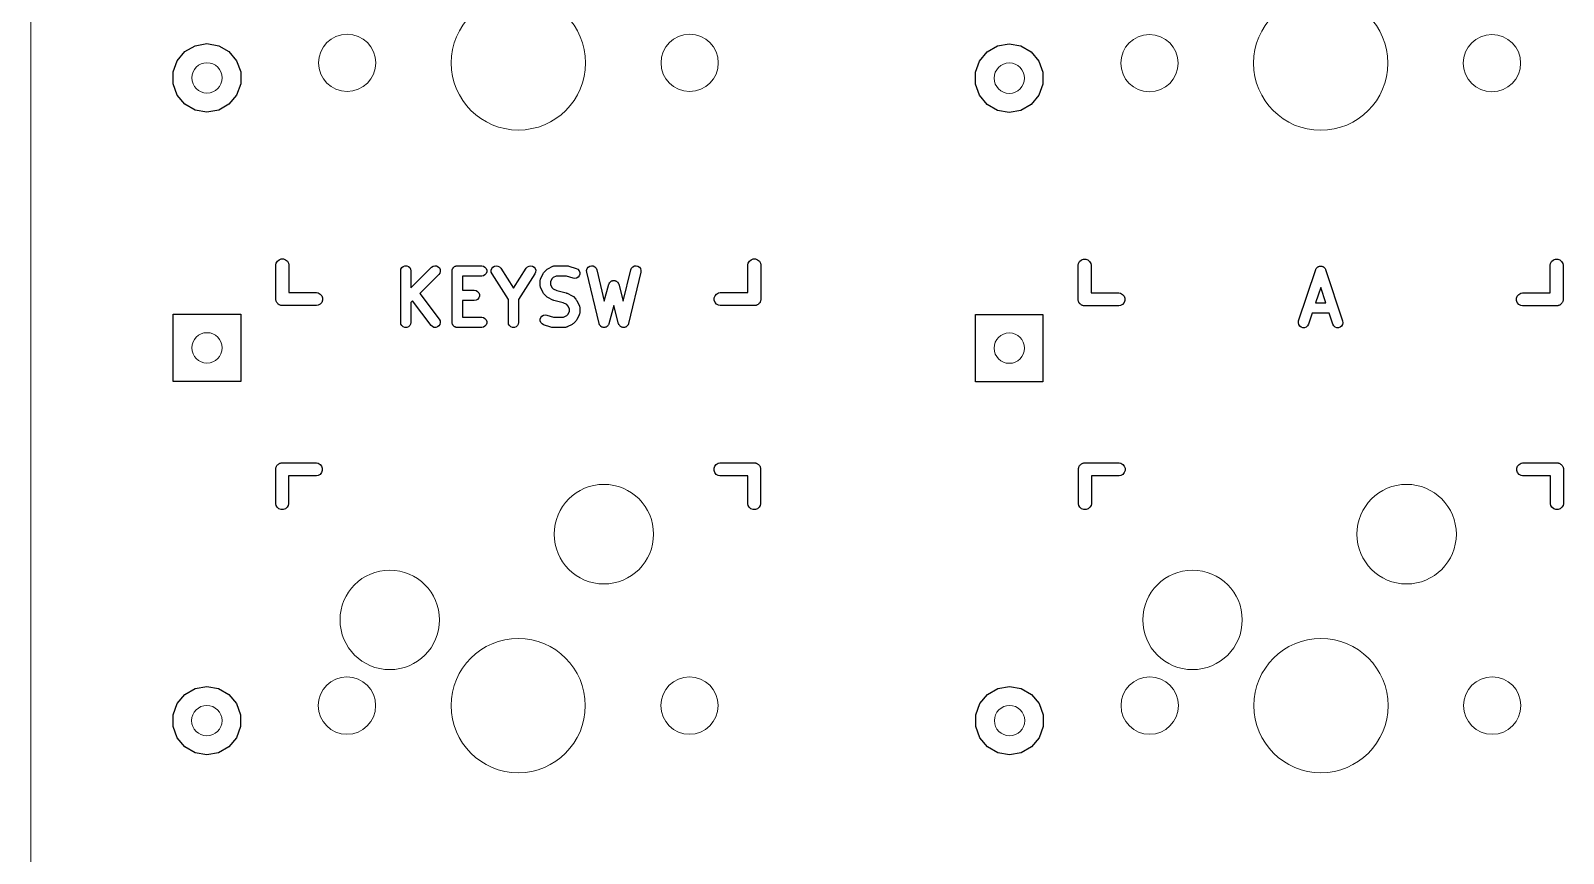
# Model space of a CAD drawing. Header units: millimetres. Extents: x 24 to 207, y 13 to 184.
# Drawn here: x 23.91 to 69.37, y 73.63 to 98.01 of the extents above; entities that cross this region are included whole.
import ezdxf

# ---------------------------------------------------------------- set-up
doc = ezdxf.new("R2010")
doc.units = ezdxf.units.MM
doc.header["$MEASUREMENT"] = 0
doc.layers.get('0').update_dxf_attribs({"lineweight": 0, "true_color": 0xf6921e})
doc.layers.add('PCB', color=7, linetype='Continuous', lineweight=0, true_color=0x38e42f)
doc.layers.add('Silk', color=142, linetype='Continuous')

# ---------------------------------------------------------------- blocks, each defined once
blk = doc.blocks.new('PCB')
at = {"color": 0}
blk.add_line((-38.161, 59.475), (-38.16, -60.55), dxfattribs=at)
for centre, radius in [((-23.695, -22.274), 1.99), ((0.102, -22.282), 1.99), ((-28.775, -22.274), 0.85), ((-18.615, -22.274), 0.85), ((-4.978, -22.282), 0.85), ((5.182, -22.282), 0.85), ((-32.931, -22.719), 0.45), ((-9.134, -22.727), 0.45), ((-32.931, -30.719), 0.45), ((-9.134, -30.727), 0.45), ((-21.16, -36.24), 1.475), ((2.65, -36.24), 1.475), ((-27.51, -38.78), 1.475), ((-3.7, -38.78), 1.475), ((-23.7, -41.32), 1.99), ((0.11, -41.32), 1.99), ((-28.78, -41.32), 0.85), ((-18.62, -41.32), 0.85), ((-4.97, -41.32), 0.85), ((5.19, -41.32), 0.85), ((-32.936, -41.765), 0.45), ((-9.126, -41.765), 0.45)]:
    blk.add_circle(centre, radius, dxfattribs=at)

msp = doc.modelspace()

# ---------------------------------------------------------------- linework, layer by layer
at = {"layer": 'Silk', "linetype": 'Continuous'}
for p, q in [((28.26, 97.121), (28.487, 97.391)), ((28.487, 97.391), (28.792, 97.567)), ((28.792, 97.567), (29.139, 97.629)), ((29.139, 97.629), (29.487, 97.567)), ((29.487, 97.567), (29.792, 97.391)), ((29.792, 97.391), (30.019, 97.121)), ((52.056, 97.113), (52.283, 97.383)), ((52.283, 97.383), (52.588, 97.559)), ((52.588, 97.559), (52.936, 97.62)), ((52.936, 97.62), (53.283, 97.559)), ((53.283, 97.559), (53.588, 97.383)), ((53.588, 97.383), (53.815, 97.113)), ((28.139, 96.789), (28.26, 97.121)), ((30.019, 97.121), (30.139, 96.789)), ((51.936, 96.781), (52.056, 97.113)), ((53.815, 97.113), (53.936, 96.781)), ((28.139, 96.437), (28.139, 96.789)), ((28.26, 96.105), (28.139, 96.437)), ((30.139, 96.437), (30.019, 96.105)), ((30.139, 96.789), (30.139, 96.437)), ((51.936, 96.429), (51.936, 96.781)), ((52.056, 96.097), (51.936, 96.429)), ((53.936, 96.429), (53.815, 96.097)), ((53.936, 96.781), (53.936, 96.429)), ((28.487, 95.835), (28.26, 96.105)), ((30.019, 96.105), (29.792, 95.835)), ((52.283, 95.827), (52.056, 96.097)), ((53.815, 96.097), (53.588, 95.827)), ((28.792, 95.659), (28.487, 95.835)), ((29.139, 95.598), (28.792, 95.659)), ((29.487, 95.659), (29.139, 95.598)), ((29.792, 95.835), (29.487, 95.659)), ((52.588, 95.651), (52.283, 95.827)), ((52.936, 95.59), (52.588, 95.651)), ((53.283, 95.651), (52.936, 95.59)), ((53.588, 95.827), (53.283, 95.651)), ((31.185, 91.075), (31.194, 91.124)), ((31.185, 90.092), (31.185, 91.075)), ((31.194, 91.124), (31.227, 91.182)), ((31.227, 91.182), (31.279, 91.226)), ((31.279, 91.226), (31.342, 91.249)), ((31.342, 91.249), (31.409, 91.249)), ((31.409, 91.249), (31.472, 91.226)), ((31.472, 91.226), (31.524, 91.183)), ((31.524, 91.183), (31.557, 91.124)), ((31.557, 91.124), (31.566, 91.075)), ((31.566, 91.075), (31.566, 90.249)), ((34.885, 90.893), (34.894, 90.945)), ((34.894, 90.945), (34.92, 90.991)), ((34.92, 90.991), (34.961, 91.025)), ((34.961, 91.025), (35.011, 91.043)), ((35.011, 91.043), (35.064, 91.043)), ((35.064, 91.043), (35.113, 91.025)), ((35.113, 91.025), (35.154, 90.991)), ((35.154, 90.991), (35.18, 90.945)), ((35.18, 90.945), (35.19, 90.893)), ((35.19, 90.39), (35.8, 91)), ((35.8, 91), (35.844, 91.031)), ((35.844, 91.031), (35.895, 91.045)), ((35.895, 91.045), (35.947, 91.04)), ((35.947, 91.04), (35.995, 91.018)), ((35.995, 91.018), (36.033, 90.98)), ((36.033, 90.98), (36.055, 90.932)), ((36.055, 90.932), (36.06, 90.879)), ((36.411, 90.919), (36.416, 90.932)), ((36.416, 90.932), (36.418, 90.945)), ((36.418, 90.945), (36.425, 90.956)), ((36.425, 90.956), (36.429, 90.969)), ((36.429, 90.969), (36.438, 90.979)), ((36.438, 90.979), (36.444, 90.991)), ((36.444, 90.991), (36.455, 90.999)), ((36.455, 90.999), (36.463, 91.009)), ((36.463, 91.009), (36.475, 91.016)), ((36.475, 91.016), (36.485, 91.025)), ((36.485, 91.025), (36.497, 91.029)), ((36.497, 91.029), (36.509, 91.036)), ((36.509, 91.036), (36.522, 91.038)), ((36.522, 91.038), (36.535, 91.043)), ((36.535, 91.043), (36.548, 91.043)), ((36.548, 91.043), (36.561, 91.045)), ((36.561, 91.045), (37.287, 91.045)), ((37.287, 91.045), (37.339, 91.036)), ((37.339, 91.036), (37.385, 91.009)), ((37.385, 91.009), (37.419, 90.969)), ((37.419, 90.969), (37.437, 90.919)), ((37.571, 90.913), (37.587, 90.963)), ((37.587, 90.963), (37.619, 91.005)), ((37.619, 91.005), (37.664, 91.034)), ((37.664, 91.034), (37.716, 91.045)), ((37.716, 91.045), (37.768, 91.038)), ((37.768, 91.038), (37.815, 91.014)), ((37.815, 91.014), (37.851, 90.975)), ((37.851, 90.975), (38.23, 90.378)), ((38.23, 90.378), (38.61, 90.975)), ((38.61, 90.975), (38.645, 91.014)), ((38.645, 91.014), (38.692, 91.038)), ((38.692, 91.038), (38.745, 91.045)), ((38.745, 91.045), (38.797, 91.034)), ((38.797, 91.034), (38.841, 91.005)), ((38.841, 91.005), (38.873, 90.963)), ((38.873, 90.963), (38.889, 90.913)), ((39.138, 90.855), (39.211, 90.928)), ((39.211, 90.928), (39.231, 90.942)), ((39.231, 90.942), (39.251, 90.956)), ((39.251, 90.956), (39.396, 91.029)), ((39.396, 91.029), (39.404, 91.032)), ((39.404, 91.032), (39.412, 91.036)), ((39.412, 91.036), (39.429, 91.039)), ((39.429, 91.039), (39.447, 91.044)), ((39.447, 91.044), (39.455, 91.044)), ((39.455, 91.044), (39.464, 91.045)), ((39.464, 91.045), (39.827, 91.045)), ((39.827, 91.045), (39.851, 91.041)), ((39.851, 91.041), (39.875, 91.037)), ((39.875, 91.037), (40.093, 90.965)), ((40.093, 90.965), (40.139, 90.94)), ((40.139, 90.94), (40.174, 90.9)), ((40.401, 90.91), (40.416, 90.961)), ((40.416, 90.961), (40.448, 91.003)), ((40.448, 91.003), (40.492, 91.033)), ((40.492, 91.033), (40.544, 91.045)), ((40.544, 91.045), (40.596, 91.039)), ((40.596, 91.039), (40.643, 91.015)), ((40.643, 91.015), (40.68, 90.977)), ((40.68, 90.977), (40.701, 90.928)), ((40.701, 90.928), (40.924, 89.992)), ((41.488, 89.992), (41.711, 90.928)), ((41.711, 90.928), (41.732, 90.977)), ((41.732, 90.977), (41.768, 91.015)), ((41.768, 91.015), (41.815, 91.039)), ((41.815, 91.039), (41.868, 91.045)), ((41.868, 91.045), (41.919, 91.033)), ((41.919, 91.033), (41.964, 91.003)), ((41.964, 91.003), (41.995, 90.961)), ((41.995, 90.961), (42.01, 90.91)), ((45.185, 91.075), (45.194, 91.124)), ((45.185, 90.249), (45.185, 91.075)), ((45.194, 91.124), (45.227, 91.183)), ((45.227, 91.183), (45.279, 91.226)), ((45.279, 91.226), (45.342, 91.249)), ((45.342, 91.249), (45.409, 91.249)), ((45.409, 91.249), (45.472, 91.226)), ((45.472, 91.226), (45.524, 91.183)), ((45.524, 91.183), (45.557, 91.124)), ((45.557, 91.124), (45.566, 91.075)), ((45.566, 91.075), (45.566, 90.041)), ((54.981, 91.067), (54.99, 91.116)), ((54.981, 90.084), (54.981, 91.067)), ((54.99, 91.116), (55.023, 91.174)), ((55.023, 91.174), (55.075, 91.217)), ((55.075, 91.217), (55.138, 91.24)), ((55.138, 91.24), (55.205, 91.24)), ((55.205, 91.24), (55.268, 91.217)), ((55.268, 91.217), (55.32, 91.174)), ((55.32, 91.174), (55.353, 91.116)), ((55.353, 91.116), (55.362, 91.067)), ((55.362, 91.067), (55.362, 90.24)), ((61.519, 89.409), (62.027, 90.933)), ((62.027, 90.933), (62.029, 90.936)), ((62.029, 90.936), (62.03, 90.941)), ((62.03, 90.941), (62.042, 90.96)), ((62.042, 90.96), (62.052, 90.979)), ((62.052, 90.979), (62.055, 90.982)), ((62.055, 90.982), (62.058, 90.986)), ((62.058, 90.986), (62.075, 91)), ((62.075, 91), (62.092, 91.014)), ((62.092, 91.014), (62.096, 91.016)), ((62.096, 91.016), (62.099, 91.019)), ((62.099, 91.019), (62.12, 91.026)), ((62.12, 91.026), (62.141, 91.034)), ((62.141, 91.034), (62.145, 91.034)), ((62.145, 91.034), (62.149, 91.035)), ((62.149, 91.035), (62.172, 91.035)), ((62.172, 91.035), (62.194, 91.035)), ((62.194, 91.035), (62.198, 91.034)), ((62.198, 91.034), (62.202, 91.034)), ((62.202, 91.034), (62.223, 91.026)), ((62.223, 91.026), (62.244, 91.019)), ((62.244, 91.019), (62.247, 91.016)), ((62.247, 91.016), (62.251, 91.014)), ((62.251, 91.014), (62.268, 91)), ((62.268, 91), (62.286, 90.986)), ((62.286, 90.986), (62.288, 90.982)), ((62.288, 90.982), (62.291, 90.979)), ((62.291, 90.979), (62.302, 90.96)), ((62.302, 90.96), (62.313, 90.941)), ((62.313, 90.941), (62.314, 90.936)), ((62.314, 90.936), (62.316, 90.933)), ((62.316, 90.933), (62.824, 89.409)), ((68.981, 91.067), (68.99, 91.116)), ((68.981, 90.24), (68.981, 91.067)), ((68.99, 91.116), (69.023, 91.174)), ((69.023, 91.174), (69.075, 91.217)), ((69.075, 91.217), (69.138, 91.24)), ((69.138, 91.24), (69.205, 91.24)), ((69.205, 91.24), (69.268, 91.217)), ((69.268, 91.217), (69.32, 91.174)), ((69.32, 91.174), (69.353, 91.116)), ((69.353, 91.116), (69.362, 91.067)), ((69.362, 91.067), (69.362, 90.033)), ((34.885, 89.369), (34.885, 90.893)), ((35.19, 90.893), (35.19, 90.39)), ((36.016, 90.785), (35.456, 90.225)), ((36.046, 90.828), (36.016, 90.785)), ((36.06, 90.879), (36.046, 90.828)), ((36.409, 90.893), (36.411, 90.906)), ((36.409, 89.369), (36.409, 90.893)), ((36.411, 90.906), (36.411, 90.919)), ((37.287, 90.74), (36.714, 90.74)), ((36.714, 90.74), (36.714, 90.319)), ((37.339, 90.75), (37.287, 90.74)), ((37.385, 90.776), (37.339, 90.75)), ((37.419, 90.817), (37.385, 90.776)), ((37.437, 90.866), (37.419, 90.817)), ((37.437, 90.919), (37.437, 90.866)), ((37.573, 90.86), (37.571, 90.913)), ((37.594, 90.811), (37.573, 90.86)), ((38.078, 90.05), (37.594, 90.811)), ((38.867, 90.811), (38.383, 90.05)), ((38.887, 90.86), (38.867, 90.811)), ((38.889, 90.913), (38.887, 90.86)), ((39.021, 90.602), (39.023, 90.611)), ((39.021, 90.457), (39.021, 90.602)), ((39.022, 90.62), (39.027, 90.637)), ((39.023, 90.611), (39.022, 90.62)), ((39.027, 90.637), (39.03, 90.655)), ((39.03, 90.655), (39.035, 90.662)), ((39.035, 90.662), (39.037, 90.671)), ((39.037, 90.671), (39.11, 90.816)), ((39.11, 90.816), (39.124, 90.835)), ((39.124, 90.835), (39.138, 90.855)), ((39.372, 90.657), (39.326, 90.566)), ((39.326, 90.566), (39.326, 90.493)), ((39.326, 90.493), (39.372, 90.402)), ((39.409, 90.695), (39.372, 90.657)), ((39.5, 90.74), (39.409, 90.695)), ((39.802, 90.74), (39.5, 90.74)), ((39.996, 90.676), (39.802, 90.74)), ((40.049, 90.668), (39.996, 90.676)), ((40.101, 90.678), (40.049, 90.668)), ((40.146, 90.706), (40.101, 90.678)), ((40.179, 90.748), (40.146, 90.706)), ((40.174, 90.9), (40.194, 90.851)), ((40.195, 90.798), (40.179, 90.748)), ((40.194, 90.851), (40.195, 90.798)), ((40.404, 90.857), (40.401, 90.91)), ((40.767, 89.333), (40.404, 90.857)), ((40.924, 89.992), (41.058, 90.497)), ((41.058, 90.497), (41.064, 90.509)), ((41.064, 90.509), (41.068, 90.522)), ((41.068, 90.522), (41.075, 90.533)), ((41.075, 90.533), (41.081, 90.545)), ((41.081, 90.545), (41.09, 90.554)), ((41.09, 90.554), (41.098, 90.565)), ((41.098, 90.565), (41.109, 90.573)), ((41.109, 90.573), (41.118, 90.582)), ((41.118, 90.582), (41.13, 90.588)), ((41.13, 90.588), (41.141, 90.596)), ((41.141, 90.596), (41.154, 90.599)), ((41.154, 90.599), (41.166, 90.604)), ((41.166, 90.604), (41.18, 90.606)), ((41.18, 90.606), (41.193, 90.609)), ((41.193, 90.609), (41.206, 90.608)), ((41.206, 90.608), (41.219, 90.609)), ((41.219, 90.609), (41.232, 90.606)), ((41.232, 90.606), (41.245, 90.604)), ((41.245, 90.604), (41.257, 90.599)), ((41.257, 90.599), (41.27, 90.596)), ((41.27, 90.596), (41.281, 90.588)), ((41.281, 90.588), (41.293, 90.582)), ((41.293, 90.582), (41.303, 90.573)), ((41.303, 90.573), (41.313, 90.565)), ((41.313, 90.565), (41.321, 90.554)), ((41.321, 90.554), (41.331, 90.545)), ((41.331, 90.545), (41.336, 90.533)), ((41.336, 90.533), (41.344, 90.522)), ((41.344, 90.522), (41.347, 90.509)), ((41.347, 90.509), (41.353, 90.497)), ((41.353, 90.497), (41.488, 89.992)), ((42.007, 90.857), (41.644, 89.333)), ((42.01, 90.91), (42.007, 90.857)), ((31.185, 90.025), (31.185, 90.092)), ((31.191, 90.009), (31.185, 90.025)), ((31.566, 90.249), (32.392, 90.249)), ((32.392, 90.249), (32.442, 90.24)), ((32.442, 90.24), (32.5, 90.206)), ((32.5, 90.206), (32.543, 90.155)), ((32.543, 90.155), (32.566, 90.092)), ((32.566, 90.025), (32.543, 89.961)), ((32.566, 90.092), (32.566, 90.025)), ((35.456, 90.225), (36.03, 89.46)), ((36.714, 90.319), (37.069, 90.319)), ((37.069, 90.015), (36.714, 90.015)), ((36.714, 90.015), (36.714, 89.521)), ((37.069, 90.319), (37.121, 90.31)), ((37.121, 90.024), (37.069, 90.015)), ((37.121, 90.31), (37.167, 90.284)), ((37.167, 90.05), (37.121, 90.024)), ((37.167, 90.284), (37.201, 90.243)), ((37.201, 90.091), (37.167, 90.05)), ((37.201, 90.243), (37.219, 90.193)), ((37.219, 90.141), (37.201, 90.091)), ((37.219, 90.193), (37.219, 90.141)), ((38.078, 89.369), (38.078, 90.05)), ((38.383, 90.05), (38.383, 89.369)), ((39.023, 90.449), (39.021, 90.457)), ((39.022, 90.44), (39.023, 90.449)), ((39.027, 90.423), (39.022, 90.44)), ((39.03, 90.405), (39.027, 90.423)), ((39.035, 90.398), (39.03, 90.405)), ((39.037, 90.389), (39.035, 90.398)), ((39.11, 90.244), (39.037, 90.389)), ((39.124, 90.224), (39.11, 90.244)), ((39.138, 90.204), (39.124, 90.224)), ((39.211, 90.132), (39.138, 90.204)), ((39.231, 90.118), (39.211, 90.132)), ((39.251, 90.103), (39.231, 90.118)), ((39.396, 90.031), (39.251, 90.103)), ((39.372, 90.402), (39.409, 90.365)), ((39.412, 90.026), (39.396, 90.031)), ((39.409, 90.365), (39.517, 90.311)), ((39.427, 90.019), (39.412, 90.026)), ((39.701, 89.951), (39.427, 90.019)), ((39.517, 90.311), (39.791, 90.242)), ((39.791, 90.242), (39.806, 90.236)), ((39.806, 90.236), (39.822, 90.231)), ((39.822, 90.231), (39.968, 90.158)), ((39.968, 90.158), (39.987, 90.144)), ((39.987, 90.144), (40.007, 90.13)), ((40.007, 90.13), (40.08, 90.057)), ((40.08, 90.057), (40.094, 90.037)), ((40.094, 90.037), (40.108, 90.017)), ((40.108, 90.017), (40.181, 89.872)), ((44.185, 90.092), (44.208, 90.155)), ((44.185, 90.025), (44.185, 90.092)), ((44.208, 89.961), (44.185, 90.025)), ((44.208, 90.155), (44.251, 90.206)), ((44.251, 90.206), (44.309, 90.24)), ((44.309, 90.24), (44.359, 90.249)), ((44.359, 90.249), (45.185, 90.249)), ((45.566, 90.025), (45.56, 90.009)), ((45.566, 90.041), (45.566, 90.041)), ((45.566, 90.041), (45.566, 90.025)), ((54.981, 90.016), (54.981, 90.084)), ((54.987, 90), (54.981, 90.016)), ((55.362, 90.24), (56.188, 90.24)), ((56.188, 90.24), (56.238, 90.232)), ((56.238, 90.232), (56.296, 90.198)), ((56.296, 90.198), (56.339, 90.147)), ((56.339, 90.147), (56.362, 90.084)), ((56.362, 90.016), (56.339, 89.953)), ((56.362, 90.084), (56.362, 90.016)), ((62.172, 90.403), (62.02, 89.948)), ((62.323, 89.948), (62.172, 90.403)), ((67.981, 90.084), (68.004, 90.147)), ((67.981, 90.016), (67.981, 90.084)), ((68.004, 89.953), (67.981, 90.016)), ((68.004, 90.147), (68.047, 90.198)), ((68.047, 90.198), (68.105, 90.232)), ((68.105, 90.232), (68.155, 90.24)), ((68.155, 90.24), (68.981, 90.24)), ((69.362, 90.016), (69.356, 90)), ((69.362, 90.033), (69.362, 90.033)), ((69.362, 90.033), (69.362, 90.016)), ((28.139, 87.613), (28.139, 89.613)), ((28.139, 89.613), (30.139, 89.613)), ((30.139, 89.613), (30.139, 87.613)), ((31.194, 89.992), (31.191, 90.009)), ((31.202, 89.977), (31.194, 89.992)), ((31.208, 89.961), (31.202, 89.977)), ((31.219, 89.948), (31.208, 89.961)), ((31.227, 89.934), (31.219, 89.948)), ((31.24, 89.923), (31.227, 89.934)), ((31.251, 89.91), (31.24, 89.923)), ((31.266, 89.902), (31.251, 89.91)), ((31.279, 89.891), (31.266, 89.902)), ((31.295, 89.885), (31.279, 89.891)), ((31.309, 89.876), (31.295, 89.885)), ((31.326, 89.873), (31.309, 89.876)), ((31.342, 89.868), (31.326, 89.873)), ((31.359, 89.868), (31.342, 89.868)), ((32.392, 89.868), (31.359, 89.868)), ((31.359, 89.868), (31.359, 89.868)), ((32.442, 89.876), (32.392, 89.868)), ((32.5, 89.91), (32.442, 89.876)), ((32.543, 89.961), (32.5, 89.91)), ((35.238, 90.008), (35.19, 89.959)), ((35.19, 89.959), (35.19, 89.369)), ((35.786, 89.277), (35.238, 90.008)), ((39.073, 89.555), (39.118, 89.583)), ((39.118, 89.583), (39.17, 89.594)), ((39.17, 89.594), (39.222, 89.586)), ((39.222, 89.586), (39.416, 89.521)), ((39.809, 89.897), (39.701, 89.951)), ((39.718, 89.521), (39.809, 89.567)), ((39.847, 89.859), (39.809, 89.897)), ((39.809, 89.567), (39.847, 89.604)), ((39.892, 89.768), (39.847, 89.859)), ((39.847, 89.604), (39.892, 89.695)), ((39.892, 89.695), (39.892, 89.768)), ((40.181, 89.591), (40.108, 89.446)), ((40.181, 89.872), (40.183, 89.864)), ((40.183, 89.599), (40.181, 89.591)), ((40.183, 89.864), (40.188, 89.856)), ((40.188, 89.607), (40.183, 89.599)), ((40.188, 89.856), (40.191, 89.839)), ((40.191, 89.624), (40.188, 89.607)), ((40.191, 89.839), (40.196, 89.822)), ((40.196, 89.642), (40.191, 89.624)), ((40.196, 89.822), (40.195, 89.813)), ((40.195, 89.813), (40.197, 89.804)), ((40.197, 89.659), (40.195, 89.65)), ((40.195, 89.65), (40.196, 89.642)), ((40.197, 89.804), (40.197, 89.659)), ((41.206, 89.866), (41.063, 89.329)), ((41.349, 89.329), (41.206, 89.866)), ((44.251, 89.91), (44.208, 89.961)), ((44.309, 89.876), (44.251, 89.91)), ((44.359, 89.868), (44.309, 89.876)), ((45.392, 89.868), (44.359, 89.868)), ((45.409, 89.868), (45.392, 89.868)), ((45.392, 89.868), (45.392, 89.868)), ((45.425, 89.873), (45.409, 89.868)), ((45.442, 89.876), (45.425, 89.873)), ((45.456, 89.885), (45.442, 89.876)), ((45.472, 89.891), (45.456, 89.885)), ((45.485, 89.902), (45.472, 89.891)), ((45.5, 89.91), (45.485, 89.902)), ((45.511, 89.923), (45.5, 89.91)), ((45.524, 89.934), (45.511, 89.923)), ((45.532, 89.948), (45.524, 89.934)), ((45.543, 89.961), (45.532, 89.948)), ((45.549, 89.977), (45.543, 89.961)), ((45.557, 89.992), (45.549, 89.977)), ((45.56, 90.009), (45.557, 89.992)), ((51.936, 87.605), (51.936, 89.605)), ((51.936, 89.605), (53.936, 89.605)), ((53.936, 89.605), (53.936, 87.605)), ((54.99, 89.984), (54.987, 90)), ((54.998, 89.969), (54.99, 89.984)), ((55.004, 89.953), (54.998, 89.969)), ((55.015, 89.94), (55.004, 89.953)), ((55.023, 89.926), (55.015, 89.94)), ((55.036, 89.915), (55.023, 89.926)), ((55.047, 89.902), (55.036, 89.915)), ((55.062, 89.893), (55.047, 89.902)), ((55.075, 89.882), (55.062, 89.893)), ((55.091, 89.877), (55.075, 89.882)), ((55.105, 89.868), (55.091, 89.877)), ((55.122, 89.865), (55.105, 89.868)), ((55.138, 89.859), (55.122, 89.865)), ((55.155, 89.859), (55.138, 89.859)), ((56.188, 89.859), (55.155, 89.859)), ((55.155, 89.859), (55.155, 89.859)), ((56.238, 89.868), (56.188, 89.859)), ((56.296, 89.902), (56.238, 89.868)), ((56.339, 89.953), (56.296, 89.902)), ((61.919, 89.644), (61.808, 89.312)), ((62.425, 89.644), (61.919, 89.644)), ((62.02, 89.948), (62.323, 89.948)), ((62.535, 89.312), (62.425, 89.644)), ((68.047, 89.902), (68.004, 89.953)), ((68.105, 89.868), (68.047, 89.902)), ((68.155, 89.859), (68.105, 89.868)), ((69.188, 89.859), (68.155, 89.859)), ((69.205, 89.859), (69.188, 89.859)), ((69.188, 89.859), (69.188, 89.859)), ((69.221, 89.865), (69.205, 89.859)), ((69.238, 89.868), (69.221, 89.865)), ((69.252, 89.877), (69.238, 89.868)), ((69.268, 89.882), (69.252, 89.877)), ((69.281, 89.893), (69.268, 89.882)), ((69.296, 89.902), (69.281, 89.893)), ((69.307, 89.915), (69.296, 89.902)), ((69.32, 89.926), (69.307, 89.915)), ((69.328, 89.94), (69.32, 89.926)), ((69.339, 89.953), (69.328, 89.94)), ((69.345, 89.969), (69.339, 89.953)), ((69.353, 89.984), (69.345, 89.969)), ((69.356, 90), (69.353, 89.984)), ((34.894, 89.317), (34.885, 89.369)), ((34.92, 89.271), (34.894, 89.317)), ((34.961, 89.237), (34.92, 89.271)), ((35.011, 89.219), (34.961, 89.237)), ((35.064, 89.219), (35.011, 89.219)), ((35.113, 89.237), (35.064, 89.219)), ((35.154, 89.271), (35.113, 89.237)), ((35.18, 89.317), (35.154, 89.271)), ((35.19, 89.369), (35.18, 89.317)), ((35.825, 89.241), (35.786, 89.277)), ((35.873, 89.22), (35.825, 89.241)), ((35.926, 89.217), (35.873, 89.22)), ((35.977, 89.233), (35.926, 89.217)), ((36.019, 89.265), (35.977, 89.233)), ((36.048, 89.309), (36.019, 89.265)), ((36.03, 89.46), (36.054, 89.413)), ((36.06, 89.36), (36.048, 89.309)), ((36.054, 89.413), (36.06, 89.36)), ((36.411, 89.356), (36.409, 89.369)), ((36.411, 89.342), (36.411, 89.356)), ((36.416, 89.33), (36.411, 89.342)), ((36.418, 89.317), (36.416, 89.33)), ((36.425, 89.305), (36.418, 89.317)), ((36.429, 89.293), (36.425, 89.305)), ((36.438, 89.282), (36.429, 89.293)), ((36.444, 89.271), (36.438, 89.282)), ((36.455, 89.262), (36.444, 89.271)), ((36.463, 89.252), (36.455, 89.262)), ((36.475, 89.245), (36.463, 89.252)), ((36.485, 89.237), (36.475, 89.245)), ((36.497, 89.232), (36.485, 89.237)), ((36.509, 89.226), (36.497, 89.232)), ((36.522, 89.223), (36.509, 89.226)), ((36.535, 89.219), (36.522, 89.223)), ((36.548, 89.219), (36.535, 89.219)), ((36.561, 89.216), (36.548, 89.219)), ((37.287, 89.216), (36.561, 89.216)), ((36.714, 89.521), (37.287, 89.521)), ((37.287, 89.521), (37.339, 89.512)), ((37.339, 89.226), (37.287, 89.216)), ((37.339, 89.512), (37.385, 89.485)), ((37.385, 89.252), (37.339, 89.226)), ((37.385, 89.485), (37.419, 89.445)), ((37.419, 89.293), (37.385, 89.252)), ((37.419, 89.445), (37.437, 89.395)), ((37.437, 89.342), (37.419, 89.293)), ((37.437, 89.395), (37.437, 89.342)), ((38.087, 89.317), (38.078, 89.369)), ((38.114, 89.271), (38.087, 89.317)), ((38.154, 89.237), (38.114, 89.271)), ((38.204, 89.219), (38.154, 89.237)), ((38.257, 89.219), (38.204, 89.219)), ((38.306, 89.237), (38.257, 89.219)), ((38.347, 89.271), (38.306, 89.237)), ((38.373, 89.317), (38.347, 89.271)), ((38.383, 89.369), (38.373, 89.317)), ((39.023, 89.464), (39.04, 89.514)), ((39.024, 89.411), (39.023, 89.464)), ((39.044, 89.362), (39.024, 89.411)), ((39.04, 89.514), (39.073, 89.555)), ((39.079, 89.322), (39.044, 89.362)), ((39.125, 89.297), (39.079, 89.322)), ((39.343, 89.224), (39.125, 89.297)), ((39.367, 89.221), (39.343, 89.224)), ((39.391, 89.216), (39.367, 89.221)), ((39.754, 89.216), (39.391, 89.216)), ((39.416, 89.521), (39.718, 89.521)), ((39.763, 89.218), (39.754, 89.216)), ((39.772, 89.217), (39.763, 89.218)), ((39.789, 89.222), (39.772, 89.217)), ((39.806, 89.226), (39.789, 89.222)), ((39.814, 89.23), (39.806, 89.226)), ((39.822, 89.232), (39.814, 89.23)), ((39.968, 89.305), (39.822, 89.232)), ((39.987, 89.32), (39.968, 89.305)), ((40.007, 89.334), (39.987, 89.32)), ((40.08, 89.406), (40.007, 89.334)), ((40.094, 89.426), (40.08, 89.406)), ((40.108, 89.446), (40.094, 89.426)), ((40.773, 89.319), (40.767, 89.333)), ((40.777, 89.304), (40.773, 89.319)), ((40.784, 89.295), (40.777, 89.304)), ((40.788, 89.285), (40.784, 89.295)), ((40.799, 89.274), (40.788, 89.285)), ((40.808, 89.261), (40.799, 89.274)), ((40.817, 89.254), (40.808, 89.261)), ((40.825, 89.246), (40.817, 89.254)), ((40.838, 89.239), (40.825, 89.246)), ((40.851, 89.231), (40.838, 89.239)), ((40.862, 89.228), (40.851, 89.231)), ((40.872, 89.223), (40.862, 89.228)), ((40.887, 89.221), (40.872, 89.223)), ((40.902, 89.217), (40.887, 89.221)), ((40.913, 89.218), (40.902, 89.217)), ((40.924, 89.217), (40.913, 89.218)), ((40.94, 89.22), (40.924, 89.217)), ((40.955, 89.222), (40.94, 89.22)), ((40.965, 89.226), (40.955, 89.222)), ((40.976, 89.229), (40.965, 89.226)), ((40.989, 89.237), (40.976, 89.229)), ((41.003, 89.244), (40.989, 89.237)), ((41.011, 89.252), (41.003, 89.244)), ((41.02, 89.258), (41.011, 89.252)), ((41.029, 89.27), (41.02, 89.258)), ((41.04, 89.281), (41.029, 89.27)), ((41.045, 89.292), (41.04, 89.281)), ((41.052, 89.3), (41.045, 89.292)), ((41.056, 89.315), (41.052, 89.3)), ((41.063, 89.329), (41.056, 89.315)), ((41.355, 89.315), (41.349, 89.329)), ((41.36, 89.3), (41.355, 89.315)), ((41.366, 89.292), (41.36, 89.3)), ((41.371, 89.281), (41.366, 89.292)), ((41.382, 89.27), (41.371, 89.281)), ((41.391, 89.258), (41.382, 89.27)), ((41.401, 89.252), (41.391, 89.258)), ((41.408, 89.244), (41.401, 89.252)), ((41.422, 89.237), (41.408, 89.244)), ((41.435, 89.229), (41.422, 89.237)), ((41.446, 89.226), (41.435, 89.229)), ((41.456, 89.222), (41.446, 89.226)), ((41.472, 89.22), (41.456, 89.222)), ((41.487, 89.217), (41.472, 89.22)), ((41.498, 89.218), (41.487, 89.217)), ((41.509, 89.217), (41.498, 89.218)), ((41.524, 89.221), (41.509, 89.217)), ((41.54, 89.223), (41.524, 89.221)), ((41.549, 89.228), (41.54, 89.223)), ((41.56, 89.231), (41.549, 89.228)), ((41.573, 89.239), (41.56, 89.231)), ((41.587, 89.246), (41.573, 89.239)), ((41.594, 89.254), (41.587, 89.246)), ((41.604, 89.261), (41.594, 89.254)), ((41.613, 89.274), (41.604, 89.261)), ((41.623, 89.285), (41.613, 89.274)), ((41.628, 89.295), (41.623, 89.285)), ((41.634, 89.304), (41.628, 89.295)), ((41.638, 89.319), (41.634, 89.304)), ((41.644, 89.333), (41.638, 89.319)), ((61.511, 89.356), (61.519, 89.409)), ((61.522, 89.305), (61.511, 89.356)), ((61.55, 89.259), (61.522, 89.305)), ((61.591, 89.227), (61.55, 89.259)), ((61.641, 89.21), (61.591, 89.227)), ((61.694, 89.211), (61.641, 89.21)), ((61.743, 89.231), (61.694, 89.211)), ((61.783, 89.266), (61.743, 89.231)), ((61.808, 89.312), (61.783, 89.266)), ((62.56, 89.266), (62.535, 89.312)), ((62.6, 89.231), (62.56, 89.266)), ((62.649, 89.211), (62.6, 89.231)), ((62.702, 89.21), (62.649, 89.211)), ((62.752, 89.227), (62.702, 89.21)), ((62.794, 89.259), (62.752, 89.227)), ((62.821, 89.305), (62.794, 89.259)), ((62.832, 89.356), (62.821, 89.305)), ((62.824, 89.409), (62.832, 89.356)), ((30.139, 87.613), (28.139, 87.613)), ((53.936, 87.605), (51.936, 87.605)), ((31.18, 83.995), (31.179, 85.029)), ((31.179, 85.029), (31.18, 85.029)), ((31.18, 85.046), (31.185, 85.061)), ((31.18, 85.029), (31.18, 85.046)), ((31.185, 85.061), (31.188, 85.078)), ((31.188, 85.078), (31.197, 85.093)), ((31.197, 85.093), (31.202, 85.109)), ((31.202, 85.109), (31.213, 85.122)), ((31.213, 85.122), (31.222, 85.136)), ((31.222, 85.136), (31.235, 85.147)), ((31.235, 85.147), (31.246, 85.16)), ((31.246, 85.16), (31.26, 85.169)), ((31.26, 85.169), (31.273, 85.18)), ((31.273, 85.18), (31.289, 85.185)), ((31.289, 85.185), (31.304, 85.194)), ((31.304, 85.194), (31.321, 85.197)), ((31.321, 85.197), (31.336, 85.202)), ((31.336, 85.202), (31.353, 85.202)), ((31.353, 85.202), (31.353, 85.202)), ((31.353, 85.202), (32.387, 85.202)), ((32.387, 85.202), (32.436, 85.194)), ((32.436, 85.194), (32.494, 85.16)), ((32.494, 85.16), (32.538, 85.109)), ((32.538, 85.109), (32.56, 85.046)), ((32.56, 85.046), (32.56, 84.978)), ((44.18, 85.046), (44.202, 85.109)), ((44.18, 84.978), (44.18, 85.046)), ((44.202, 85.109), (44.246, 85.16)), ((44.246, 85.16), (44.304, 85.194)), ((44.304, 85.194), (44.353, 85.202)), ((44.353, 85.202), (45.387, 85.202)), ((45.387, 85.202), (45.404, 85.202)), ((45.387, 85.202), (45.387, 85.202)), ((45.404, 85.202), (45.419, 85.197)), ((45.419, 85.197), (45.436, 85.194)), ((45.436, 85.194), (45.451, 85.185)), ((45.451, 85.185), (45.467, 85.18)), ((45.467, 85.18), (45.48, 85.169)), ((45.48, 85.169), (45.494, 85.16)), ((45.494, 85.16), (45.505, 85.147)), ((45.505, 85.147), (45.518, 85.136)), ((45.518, 85.136), (45.527, 85.122)), ((45.527, 85.122), (45.538, 85.109)), ((45.538, 85.109), (45.543, 85.093)), ((45.543, 85.093), (45.552, 85.078)), ((45.552, 85.078), (45.555, 85.061)), ((45.555, 85.061), (45.56, 85.046)), ((45.56, 85.046), (45.56, 85.029)), ((45.56, 85.029), (45.56, 85.029)), ((45.56, 85.029), (45.56, 83.995)), ((54.99, 83.995), (54.989, 85.029)), ((54.989, 85.029), (54.99, 85.029)), ((54.99, 85.046), (54.995, 85.061)), ((54.99, 85.029), (54.99, 85.046)), ((54.995, 85.061), (54.998, 85.078)), ((54.998, 85.078), (55.007, 85.093)), ((55.007, 85.093), (55.012, 85.109)), ((55.012, 85.109), (55.023, 85.122)), ((55.023, 85.122), (55.032, 85.136)), ((55.032, 85.136), (55.045, 85.147)), ((55.045, 85.147), (55.056, 85.16)), ((55.056, 85.16), (55.07, 85.169)), ((55.07, 85.169), (55.083, 85.18)), ((55.083, 85.18), (55.099, 85.185)), ((55.099, 85.185), (55.114, 85.194)), ((55.114, 85.194), (55.131, 85.197)), ((55.131, 85.197), (55.146, 85.202)), ((55.146, 85.202), (55.163, 85.202)), ((55.163, 85.202), (55.163, 85.202)), ((55.163, 85.202), (56.197, 85.202)), ((56.197, 85.202), (56.246, 85.194)), ((56.246, 85.194), (56.304, 85.16)), ((56.304, 85.16), (56.348, 85.109)), ((56.348, 85.109), (56.37, 85.046)), ((56.37, 85.046), (56.37, 84.978)), ((67.99, 85.046), (68.012, 85.109)), ((67.99, 84.978), (67.99, 85.046)), ((68.012, 85.109), (68.056, 85.16)), ((68.056, 85.16), (68.114, 85.194)), ((68.114, 85.194), (68.163, 85.202)), ((68.163, 85.202), (69.197, 85.202)), ((69.197, 85.202), (69.214, 85.202)), ((69.197, 85.202), (69.197, 85.202)), ((69.214, 85.202), (69.229, 85.197)), ((69.229, 85.197), (69.246, 85.194)), ((69.246, 85.194), (69.261, 85.185)), ((69.261, 85.185), (69.277, 85.18)), ((69.277, 85.18), (69.29, 85.169)), ((69.29, 85.169), (69.304, 85.16)), ((69.304, 85.16), (69.315, 85.147)), ((69.315, 85.147), (69.328, 85.136)), ((69.328, 85.136), (69.337, 85.122)), ((69.337, 85.122), (69.348, 85.109)), ((69.348, 85.109), (69.353, 85.093)), ((69.353, 85.093), (69.362, 85.078)), ((69.362, 85.078), (69.365, 85.061)), ((69.365, 85.061), (69.37, 85.046)), ((69.37, 85.046), (69.37, 85.029)), ((69.37, 85.029), (69.37, 85.029)), ((69.37, 85.029), (69.37, 83.995)), ((32.387, 84.821), (31.56, 84.821)), ((31.56, 84.821), (31.56, 83.995)), ((32.436, 84.83), (32.387, 84.821)), ((32.494, 84.864), (32.436, 84.83)), ((32.538, 84.915), (32.494, 84.864)), ((32.56, 84.978), (32.538, 84.915)), ((44.202, 84.915), (44.18, 84.978)), ((44.246, 84.864), (44.202, 84.915)), ((44.304, 84.83), (44.246, 84.864)), ((44.353, 84.821), (44.304, 84.83)), ((45.18, 84.821), (44.353, 84.821)), ((45.179, 83.995), (45.18, 84.821)), ((56.197, 84.821), (55.37, 84.821)), ((55.37, 84.821), (55.37, 83.995)), ((56.246, 84.83), (56.197, 84.821)), ((56.304, 84.864), (56.246, 84.83)), ((56.348, 84.915), (56.304, 84.864)), ((56.37, 84.978), (56.348, 84.915)), ((68.012, 84.915), (67.99, 84.978)), ((68.056, 84.864), (68.012, 84.915)), ((68.114, 84.83), (68.056, 84.864)), ((68.163, 84.821), (68.114, 84.83)), ((68.99, 84.821), (68.163, 84.821)), ((68.989, 83.995), (68.99, 84.821)), ((31.188, 83.946), (31.18, 83.995)), ((31.222, 83.888), (31.188, 83.946)), ((31.273, 83.844), (31.222, 83.888)), ((31.336, 83.822), (31.273, 83.844)), ((31.404, 83.822), (31.336, 83.822)), ((31.467, 83.844), (31.404, 83.822)), ((31.518, 83.888), (31.467, 83.844)), ((31.552, 83.946), (31.518, 83.888)), ((31.56, 83.995), (31.552, 83.946)), ((45.188, 83.946), (45.179, 83.995)), ((45.222, 83.888), (45.188, 83.946)), ((45.273, 83.844), (45.222, 83.888)), ((45.336, 83.822), (45.273, 83.844)), ((45.404, 83.822), (45.336, 83.822)), ((45.467, 83.844), (45.404, 83.822)), ((45.518, 83.888), (45.467, 83.844)), ((45.552, 83.946), (45.518, 83.888)), ((45.56, 83.995), (45.552, 83.946)), ((54.998, 83.946), (54.99, 83.995)), ((55.032, 83.888), (54.998, 83.946)), ((55.083, 83.844), (55.032, 83.888)), ((55.146, 83.822), (55.083, 83.844)), ((55.214, 83.822), (55.146, 83.822)), ((55.277, 83.844), (55.214, 83.822)), ((55.328, 83.888), (55.277, 83.844)), ((55.362, 83.946), (55.328, 83.888)), ((55.37, 83.995), (55.362, 83.946)), ((68.998, 83.946), (68.989, 83.995)), ((69.032, 83.888), (68.998, 83.946)), ((69.083, 83.844), (69.032, 83.888)), ((69.146, 83.822), (69.083, 83.844)), ((69.214, 83.822), (69.146, 83.822)), ((69.277, 83.844), (69.214, 83.822)), ((69.328, 83.888), (69.277, 83.844)), ((69.362, 83.946), (69.328, 83.888)), ((69.37, 83.995), (69.362, 83.946)), ((28.255, 78.075), (28.481, 78.345)), ((28.481, 78.345), (28.787, 78.521)), ((28.787, 78.521), (29.134, 78.582)), ((29.134, 78.582), (29.481, 78.521)), ((29.481, 78.521), (29.787, 78.345)), ((29.787, 78.345), (30.013, 78.075)), ((52.065, 78.075), (52.291, 78.345)), ((52.291, 78.345), (52.597, 78.521)), ((52.597, 78.521), (52.944, 78.582)), ((52.944, 78.582), (53.291, 78.521)), ((53.291, 78.521), (53.597, 78.345)), ((53.597, 78.345), (53.823, 78.075)), ((28.134, 77.743), (28.255, 78.075)), ((28.134, 77.391), (28.134, 77.743)), ((30.013, 78.075), (30.134, 77.743)), ((30.134, 77.743), (30.134, 77.391)), ((51.944, 77.743), (52.065, 78.075)), ((51.944, 77.391), (51.944, 77.743)), ((53.823, 78.075), (53.944, 77.743)), ((53.944, 77.743), (53.944, 77.391)), ((28.255, 77.059), (28.134, 77.391)), ((30.134, 77.391), (30.013, 77.059)), ((52.065, 77.059), (51.944, 77.391)), ((53.944, 77.391), (53.823, 77.059)), ((28.481, 76.789), (28.255, 77.059)), ((30.013, 77.059), (29.787, 76.789)), ((52.291, 76.789), (52.065, 77.059)), ((53.823, 77.059), (53.597, 76.789)), ((28.787, 76.613), (28.481, 76.789)), ((29.134, 76.552), (28.787, 76.613)), ((29.481, 76.613), (29.134, 76.552)), ((29.787, 76.789), (29.481, 76.613)), ((52.597, 76.613), (52.291, 76.789)), ((52.944, 76.552), (52.597, 76.613)), ((53.291, 76.613), (52.944, 76.552)), ((53.597, 76.789), (53.291, 76.613))]:
    msp.add_line(p, q, dxfattribs=at)

# ---------------------------------------------------------------- block references
at = {"layer": 'PCB'}
msp.add_blockref('PCB', (62.071, 119.332), dxfattribs=at)

doc.saveas('drawing.dxf')
